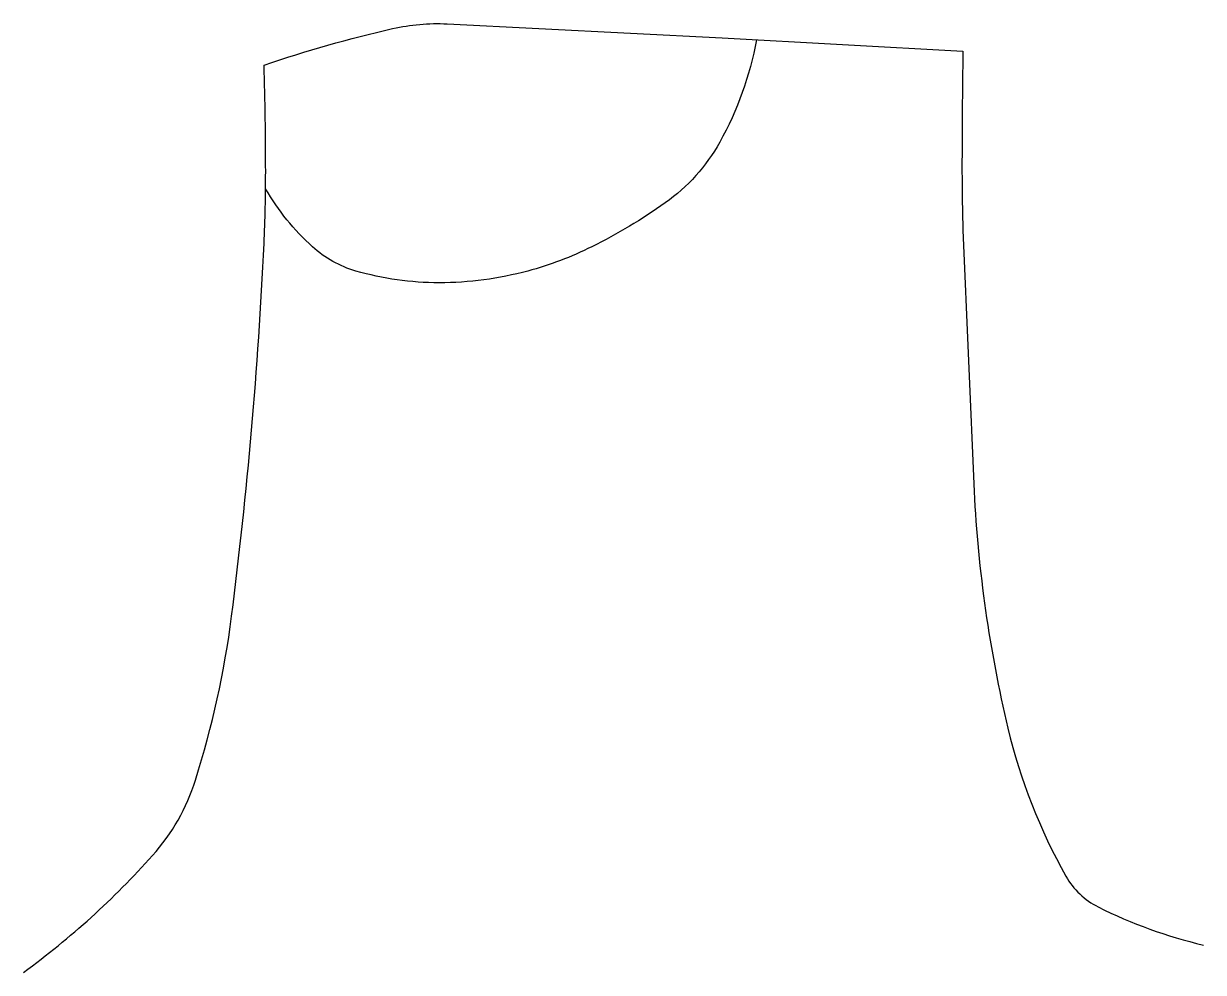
# Model space of a CAD drawing. Extents: x 12.699 to 12.921, y 8.673 to 8.852.
import ezdxf

# ---------------------------------------------------------------- set-up
doc = ezdxf.new("R2010")
doc.units = 0
doc.layers.get('0').update_dxf_attribs({"color": 34, "linetype": 'CONTINUOUS'})

msp = doc.modelspace()

# ---------------------------------------------------------------- linework, layer by layer
at = {"color": 0}
for points in [[(12.74454, 8.84407, -0.027668), (12.76876, 8.85097, -0.067978), (12.77901, 8.85186), (12.83077, 8.84923), (12.87614, 8.84671)], [(12.83725, 8.84887, -0.082864), (12.83033, 8.82958, -0.111324), (12.82008, 8.81817, -0.039313), (12.80625, 8.8099, -0.049197), (12.7942, 8.80534, -0.066002), (12.77751, 8.80313, -0.070187), (12.76183, 8.80534, -0.114859), (12.75367, 8.80989, -0.075938), (12.74484, 8.82078)], [(12.87614, 8.84671, 0.004334), (12.87595, 8.82453, 0.008344), (12.87614, 8.81301), (12.87824, 8.76385, 0.046252), (12.8846, 8.71932, 0.069625), (12.89552, 8.69142, 0.149725), (12.9016, 8.68564, 0.058523), (12.9214, 8.67847)], [(12.69927, 8.67332, 0.052613), (12.72355, 8.69531, 0.106195), (12.73165, 8.70953, 0.044862), (12.73843, 8.74035, 0.020074), (12.74454, 8.81049, 0.011675), (12.74485, 8.82401, 0.007866), (12.74454, 8.84407)]]:
    msp.add_lwpolyline(points, format="xyb", dxfattribs=at)

doc.saveas('drawing.dxf')
